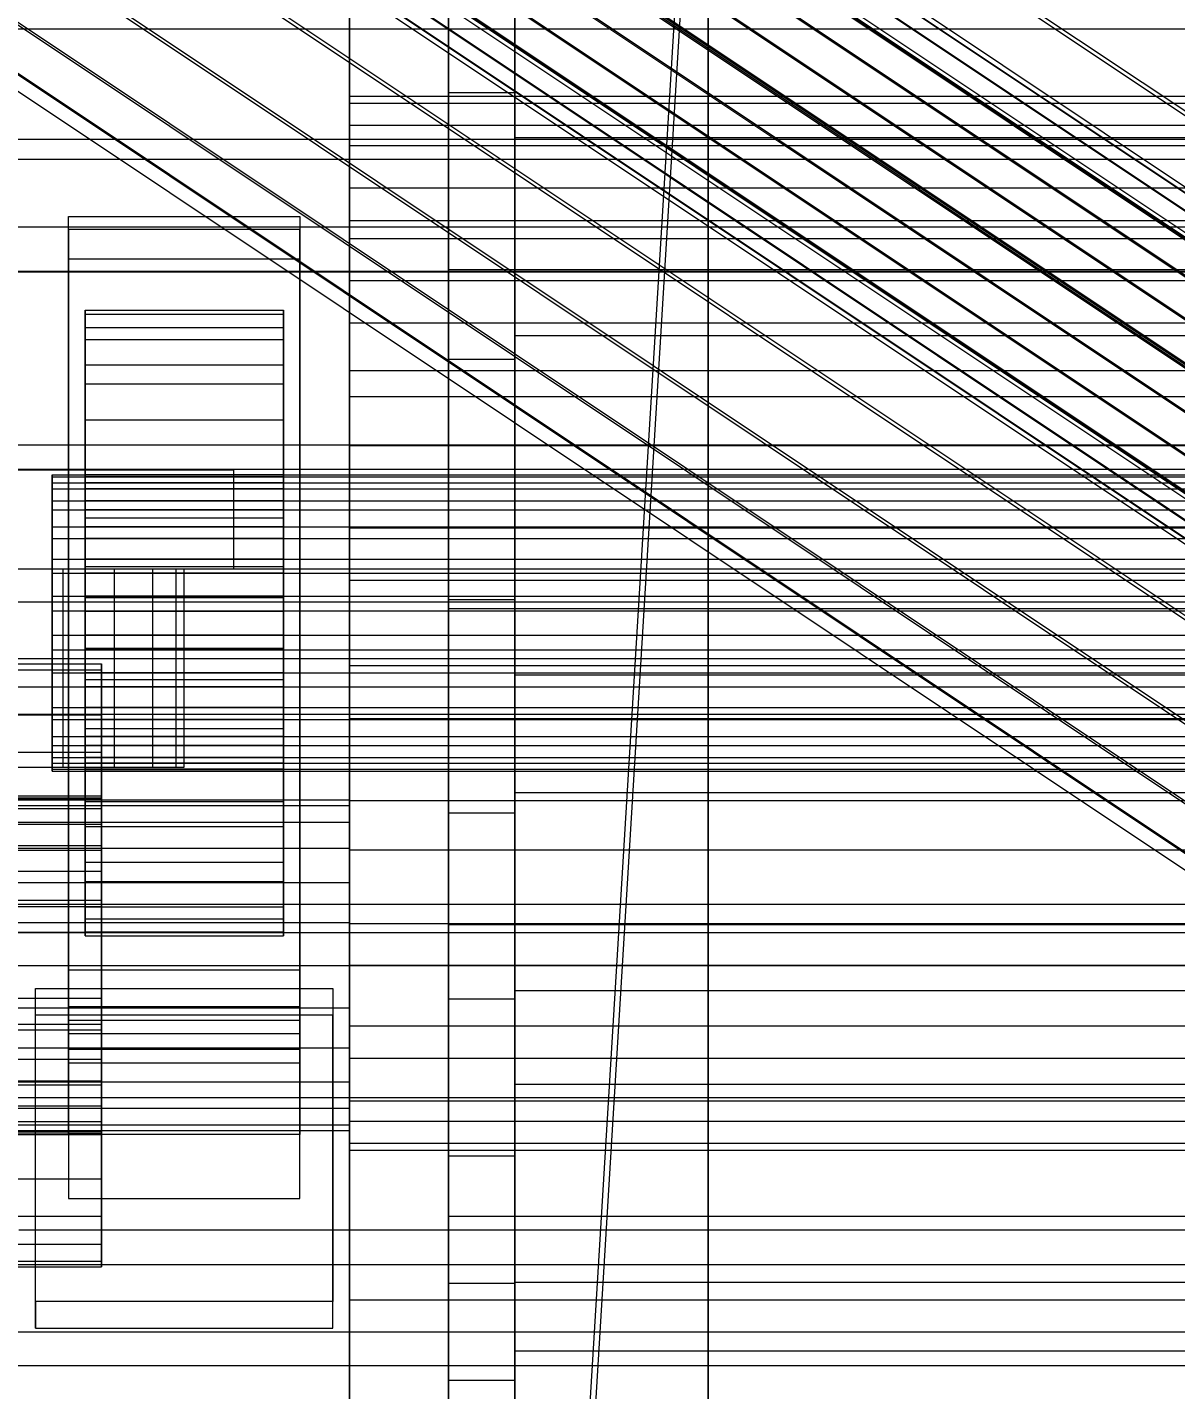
# Model space of a CAD drawing. Header units: millimetres. Extents: x -1970 to 34302, y -80068 to 6837.
# Drawn here: x -269.5 to -200, y -34967.7 to -34885.2 of the extents above; entities that cross this region are included whole.
import ezdxf

# ---------------------------------------------------------------- set-up
doc = ezdxf.new("R2010")
doc.units = ezdxf.units.MM
for name, color, linetype, lineweight in [('COTAS_O', 1, 'Continuous', 0), ('COTAS_P', 1, 'Continuous', 0), ('frontal_briquetadora', 7, 'Continuous', 0), ('frontal_C01', 7, 'Continuous', 0), ('frontal_C02', 7, 'Continuous', 0), ('frontal_C05', 7, 'Continuous', 0), ('frontal_C05-C07', 7, 'Continuous', 0), ('frontal_C07', 7, 'Continuous', 0), ('frontal_mezcladora', 7, 'Continuous', 0), ('frontal_tolva_provisional', 7, 'Continuous', 0)]:
    doc.layers.add(name, color=color, linetype=linetype, lineweight=lineweight)
doc.dimstyles.new('R19_100', dxfattribs={"dimtxt": 250, "dimasz": 150, "dimexe": 150, "dimexo": 80, "dimgap": 100, "dimtad": 1, "dimtih": 1, "dimtoh": 1, "dimdsep": 46, "dimcen": 0.09, "dimadec": 0, "dimazin": 0, "dimtfac": 1, "dimtdec": 4, "dimtofl": 0, "dimtmove": 0, "dimatfit": 3, "dimfxl": 1, "dimtolj": 1, "dimtzin": 0, "dimarcsym": 0})

# ---------------------------------------------------------------- blocks, each defined once
blk = doc.blocks.new('*D38')
at = {"layer": 'COTAS_O', "color": 0, "lineweight": -2, "transparency": 16777216}
for p, q in [((-570, -33700), (200, -33700)), ((50, -34750), (50, -33850)), ((-570, -34900), (200, -34900))]:
    blk.add_line(p, q, dxfattribs=at)
at = {"layer": 'COTAS_O', "color": 0, "transparency": 16777216}
for points in [[(25, -33850), (75, -33850), (50, -33700)], [(25, -34750), (75, -34750), (50, -34900)]]:
    blk.add_solid(points, dxfattribs=at)
at = {"layer": 'Defpoints', "color": 0, "transparency": 16777216}
for p in [(-650, -33700), (50, -33700), (-650, -34900)]:
    blk.add_point(p, dxfattribs=at)
blk = doc.blocks.new('*D39')
at = {"layer": 'COTAS_O', "color": 0, "lineweight": -2, "transparency": 16777216}
for p, q in [((-650, -34820), (-650, -34050)), ((650, -34820), (650, -34050)), ((-500, -34200), (500, -34200))]:
    blk.add_line(p, q, dxfattribs=at)
at = {"layer": 'COTAS_O', "color": 0, "transparency": 16777216}
for points in [[(-500, -34175), (-500, -34225), (-650, -34200)], [(500, -34175), (500, -34225), (650, -34200)]]:
    blk.add_solid(points, dxfattribs=at)
at = {"layer": 'Defpoints', "color": 0, "transparency": 16777216}
for p in [(650, -34200), (-650, -34900), (650, -34900)]:
    blk.add_point(p, dxfattribs=at)
blk = doc.blocks.new('*D42')
at = {"layer": 'COTAS_P', "color": 0, "lineweight": -2, "transparency": 16777216}
for p, q in [((-724, -34900), (46, -34900)), ((-104, -35850), (-104, -35050)), ((-724, -36000), (46, -36000))]:
    blk.add_line(p, q, dxfattribs=at)
at = {"layer": 'COTAS_P', "color": 0, "transparency": 16777216}
for points in [[(-129, -35050), (-79, -35050), (-104, -34900)], [(-129, -35850), (-79, -35850), (-104, -36000)]]:
    blk.add_solid(points, dxfattribs=at)
at = {"layer": 'Defpoints', "color": 0, "transparency": 16777216}
for p in [(-804, -34900), (-104, -34900), (-804, -36000)]:
    blk.add_point(p, dxfattribs=at)

msp = doc.modelspace()

# ---------------------------------------------------------------- linework, layer by layer
at = {"layer": 'frontal_briquetadora'}
for p, q in [((-490, -34940), (340, -34940)), ((-490, -34940), (490, -34940)), ((-1330, -34950), (340, -34950))]:
    msp.add_line(p, q, dxfattribs=at)
at = {"layer": 'frontal_C01'}
for p, q in [((-250, -32681.31), (-250, -35586.788)), ((-250, -35591.549), (-250, -32686.07)), ((-355.53, -34791.077), (-141.731, -34933.755)), ((-355.017, -34791.036), (-141.218, -34933.714)), ((-356.348, -34791.625), (-142.549, -34934.303)), ((-354.844, -34791.506), (-141.045, -34934.184)), ((-357.415, -34792.644), (-143.617, -34935.322)), ((-355.022, -34792.454), (-141.224, -34935.132)), ((-355.541, -34793.816), (-141.742, -34936.494)), ((-358.659, -34794.063), (-144.861, -34936.741)), ((-356.363, -34795.499), (-142.565, -34938.177)), ((-146.196, -34938.465), (-359.995, -34795.787)), ((-341.461, -34795.771), (-157.152, -34918.769)), ((-361.332, -34797.698), (-147.533, -34940.375)), ((-357.434, -34797.389), (-143.635, -34940.066)), ((-358.68, -34799.356), (-144.881, -34942.033)), ((-362.578, -34799.665), (-148.779, -34942.342)), ((-334.981, -34799.823), (-150.672, -34922.821)), ((-360.017, -34801.266), (-146.218, -34943.944)), ((-160.922, -34923.633), (-345.231, -34800.635)), ((-363.648, -34801.554), (-149.85, -34944.232)), ((-364.471, -34803.237), (-150.672, -34945.915)), ((-361.352, -34802.99), (-147.554, -34945.668)), ((-362.596, -34804.409), (-148.798, -34947.087)), ((-364.989, -34804.599), (-151.191, -34947.277)), ((-338.003, -34805.155), (-153.694, -34928.153)), ((-365.168, -34805.547), (-151.369, -34948.225)), ((-364.995, -34806.017), (-151.196, -34948.695)), ((-364.482, -34805.976), (-150.683, -34948.654)), ((-363.664, -34805.428), (-149.865, -34948.106)), ((-349.002, -34806.027), (-164.693, -34929.025)), ((-341.52, -34810.706), (-157.211, -34933.704)), ((-352.519, -34811.578), (-168.21, -34934.576)), ((-345.291, -34816.098), (-160.982, -34939.096)), ((-355.541, -34816.91), (-171.232, -34939.908)), ((-349.061, -34820.962), (-164.752, -34943.961)), ((-357.863, -34821.66), (-173.554, -34944.658)), ((-352.572, -34824.969), (-168.263, -34947.967)), ((-359.326, -34825.504), (-175.016, -34948.502)), ((-359.83, -34828.18), (-175.521, -34951.179)), ((-355.584, -34827.844), (-171.275, -34950.842)), ((-359.341, -34829.506), (-175.032, -34952.504)), ((-357.893, -34829.391), (-173.584, -34952.39)), ((-228.298, -34851.15), (-250, -35207.289)), ((-250, -35213.008), (-228.298, -34856.869)), ((-450, -34891.989), (450, -34891.989))]:
    msp.add_line(p, q, dxfattribs=at)
at = {"layer": 'frontal_C02'}
for p, q in [((-250, -32976.99), (-250, -35767.535)), ((-250, -35772.314), (-250, -32981.769)), ((-228.298, -34756.938), (-228.298, -35041.759)), ((-228.298, -35047.5), (-228.298, -34762.679)), ((-425, -34911.965), (425, -34911.965)), ((425, -34923.441), (-425, -34923.441)), ((425, -34926.812), (-425, -34926.812)), ((-425, -34938.288), (425, -34938.288)), ((-450, -34966.206), (450, -34966.206))]:
    msp.add_line(p, q, dxfattribs=at)
at = {"layer": 'frontal_C05'}
for p, q in [((-250, -34872.867), (-250, -34886.801)), ((-250, -34888.836), (-250, -34877.881)), ((-250, -34880.547), (-250, -34890.078)), ((-250, -34883.839), (-250, -34892.801)), ((-250, -34886.801), (-250, -34897.285)), ((-250, -34895.675), (-250, -34888.836)), ((-250, -34890.078), (-250, -34895.994)), ((-250, -34892.801), (-250, -34897.417)), ((-250, -34898), (-250, -34895.675)), ((-250, -34895.994), (-250, -34898)), ((-250, -34897.285), (-250, -34903.794)), ((-250, -34898), (250, -34898)), ((-250, -34903.794), (-250, -34906)), ((-250, -34906), (250, -34906)), ((-250, -34913.854), (-250, -34906.903)), ((-313, -34912), (-257, -34912)), ((-257, -34918), (-257, -34912)), ((-250, -34926.38), (-250, -34913.854)), ((-313, -34918), (-257, -34918)), ((-271.111, -34918), (-267.322, -34918)), ((-270, -34918), (270, -34918)), ((-267.322, -34918), (-264.213, -34918)), ((-267.322, -34930), (-267.322, -34918)), ((-264.213, -34918), (-261.903, -34918)), ((-264.213, -34930), (-264.213, -34918)), ((-261.903, -34918), (-260.48, -34918)), ((-261.903, -34930), (-261.903, -34918)), ((-260.48, -34918), (-260, -34918)), ((-260.48, -34930), (-260.48, -34918)), ((-260, -34930), (-260, -34918)), ((-295, -34923.75), (-265, -34923.75)), ((-295, -34924.101), (-265, -34924.101)), ((-265, -34924.101), (-265, -34923.75)), ((-265, -34923.75), (-265, -34931.75)), ((-265, -34925.139), (-265, -34924.101)), ((-265, -34924.101), (-265, -34931.947)), ((-295, -34925.139), (-265, -34925.139)), ((-265, -34926.826), (-265, -34925.139)), ((-265, -34925.139), (-265, -34932.53)), ((-250, -34942), (-250, -34926.38)), ((-295, -34926.826), (-265, -34926.826)), ((-265, -34929.095), (-265, -34926.826)), ((-265, -34926.826), (-265, -34933.477)), ((-295, -34929.095), (-265, -34929.095)), ((-265, -34931.861), (-265, -34929.095)), ((-265, -34929.095), (-265, -34934.752)), ((-271.111, -34930), (-267.322, -34930)), ((-267.322, -34930), (-264.213, -34930)), ((-264.213, -34930), (-261.903, -34930)), ((-261.903, -34930), (-260.48, -34930)), ((-260.48, -34930), (-260, -34930)), ((-250, -34932), (-300, -34932)), ((-250, -34932.341), (-300, -34932.341)), ((-265, -34931.75), (-295, -34931.75)), ((-295, -34931.861), (-265, -34931.861)), ((-265, -34931.947), (-295, -34931.947)), ((-265, -34931.75), (-265, -34931.947)), ((-265, -34935.016), (-265, -34931.861)), ((-265, -34931.861), (-265, -34936.305)), ((-265, -34931.947), (-265, -34932.53)), ((-250, -34932.341), (-250, -34932)), ((-250, -34933.34), (-250, -34932.341)), ((-265, -34932.53), (-295, -34932.53)), ((-265, -34932.53), (-265, -34933.477)), ((-250, -34933.34), (-300, -34933.34)), ((-265, -34933.477), (-295, -34933.477)), ((-265, -34933.477), (-265, -34934.752)), ((-250, -34934.929), (-250, -34933.34)), ((-265, -34934.752), (-295, -34934.752)), ((-265, -34934.752), (-265, -34936.305)), ((-250, -34934.929), (-300, -34934.929)), ((-295, -34935.016), (-265, -34935.016)), ((-265, -34938.44), (-265, -34935.016)), ((-265, -34935.016), (-265, -34938.077)), ((-250, -34937), (-250, -34934.929)), ((-265, -34936.305), (-295, -34936.305)), ((-265, -34936.305), (-265, -34938.077)), ((-250, -34937), (-300, -34937)), ((-250, -34939.412), (-250, -34937)), ((-265, -34938.077), (-295, -34938.077)), ((-265, -34938.077), (-265, -34940)), ((-295, -34938.44), (-265, -34938.44)), ((-265, -34942), (-265, -34938.44)), ((-265, -34938.44), (-265, -34940)), ((-250, -34939.412), (-300, -34939.412)), ((-250, -34942), (-250, -34939.412)), ((-265, -34940), (-295, -34940)), ((-265, -34940), (-265, -34942)), ((-300, -34942), (-250, -34942)), ((-295, -34942), (-265, -34942)), ((-265, -34942), (-265, -34945.56)), ((-265, -34944), (-265, -34942)), ((250, -34942), (-250, -34942)), ((-250, -34942), (-250, -34957.62)), ((-250, -34944.588), (-250, -34942)), ((-250, -34944.588), (-300, -34944.588)), ((-265, -34944), (-295, -34944)), ((-265, -34945.56), (-265, -34944)), ((-265, -34945.923), (-265, -34944)), ((-250, -34944.588), (-250, -34947)), ((-295, -34945.56), (-265, -34945.56)), ((-265, -34945.56), (-265, -34948.984)), ((-265, -34945.923), (-295, -34945.923)), ((-265, -34948.984), (-265, -34945.923)), ((-265, -34947.695), (-265, -34945.923)), ((-250, -34947), (-300, -34947)), ((-250, -34947), (-250, -34949.071)), ((-265, -34947.695), (-295, -34947.695)), ((-265, -34952.139), (-265, -34947.695)), ((-265, -34949.248), (-265, -34947.695)), ((-250, -34949.071), (-300, -34949.071)), ((-295, -34948.984), (-265, -34948.984)), ((-265, -34949.248), (-295, -34949.248)), ((-265, -34948.984), (-265, -34952.139)), ((-265, -34954.905), (-265, -34949.248)), ((-265, -34950.523), (-265, -34949.248)), ((-250, -34949.071), (-250, -34950.66)), ((-265, -34950.523), (-295, -34950.523)), ((-265, -34957.174), (-265, -34950.523)), ((-265, -34951.47), (-265, -34950.523)), ((-250, -34950.66), (-300, -34950.66)), ((-250, -34950.66), (-250, -34951.659)), ((-250, -34951.659), (-300, -34951.659)), ((-250, -34952), (-300, -34952)), ((-265, -34951.47), (-295, -34951.47)), ((-265, -34952.053), (-295, -34952.053)), ((-295, -34952.139), (-265, -34952.139)), ((-265, -34958.861), (-265, -34951.47)), ((-265, -34952.053), (-265, -34951.47)), ((-265, -34959.899), (-265, -34952.053)), ((-265, -34952.25), (-265, -34952.053)), ((-265, -34952.139), (-265, -34954.905)), ((-250, -34951.659), (-250, -34952)), ((-265, -34952.25), (-295, -34952.25)), ((-265, -34960.25), (-265, -34952.25)), ((-295, -34954.905), (-265, -34954.905)), ((-265, -34954.905), (-265, -34957.174)), ((-295, -34957.174), (-265, -34957.174)), ((-265, -34957.174), (-265, -34958.861)), ((-250, -34957.62), (-250, -34970.146)), ((-270, -34958), (270, -34958)), ((-295, -34958.861), (-265, -34958.861)), ((-265, -34958.861), (-265, -34959.899)), ((-295, -34959.899), (-265, -34959.899)), ((-295, -34960.25), (-265, -34960.25)), ((-265, -34959.899), (-265, -34960.25))]:
    msp.add_line(p, q, dxfattribs=at)
at = {"layer": 'frontal_C05-C07'}
for p, q in [((-244, -34831.89), (-244, -34899.89)), ((-240, -34899.89), (-240, -34831.89)), ((-244, -34852.421), (-244, -34920.421)), ((-240, -34920.421), (-240, -34852.421)), ((-240, -34870), (-240, -34891.89)), ((-244, -34871.538), (-244, -34939.538)), ((-244, -34871.538), (-244, -34889.188)), ((-240, -34939.538), (-240, -34871.538)), ((-240, -34889.188), (-240, -34871.538)), ((-244, -34899.89), (-244, -34878)), ((-240, -34899.89), (-240, -34878)), ((-240, -34903.89), (-240, -34882)), ((-244, -34889.188), (-244, -34957.188)), ((-240, -34889.188), (-244, -34889.188)), ((-244, -34889.188), (-244, -34905.316)), ((-240, -34957.188), (-240, -34889.188)), ((-240, -34905.316), (-240, -34889.188)), ((-240, -34891.89), (240, -34891.89)), ((-240, -34891.89), (-240, -34899.89)), ((-240, -34891.89), (-240, -34912.421)), ((-240, -34899.89), (-244, -34899.89)), ((-244, -34920.421), (-244, -34899.89)), ((240, -34899.89), (-240, -34899.89)), ((-240, -34899.89), (-240, -34903.89)), ((-240, -34920.421), (-240, -34899.89)), ((240, -34903.89), (-240, -34903.89)), ((-240, -34924.421), (-240, -34903.89)), ((-244, -34905.316), (-244, -34973.316)), ((-240, -34905.316), (-244, -34905.316)), ((-244, -34905.316), (-244, -34919.87)), ((-240, -34973.316), (-240, -34905.316)), ((-240, -34919.87), (-240, -34905.316)), ((-240, -34912.421), (240, -34912.421)), ((-240, -34912.421), (-240, -34920.421)), ((-240, -34912.421), (-240, -34931.538)), ((-244, -34919.87), (-244, -34987.87)), ((-240, -34919.87), (-244, -34919.87)), ((-244, -34919.87), (-244, -34932.793)), ((-240, -34987.87), (-240, -34919.87)), ((-240, -34932.793), (-240, -34919.87)), ((-240, -34920.421), (-244, -34920.421)), ((-244, -34939.538), (-244, -34920.421)), ((240, -34920.421), (-240, -34920.421)), ((-240, -34920.421), (-240, -34924.421)), ((-240, -34939.538), (-240, -34920.421)), ((240, -34924.421), (-240, -34924.421)), ((-240, -34943.538), (-240, -34924.421)), ((-240, -34931.538), (240, -34931.538)), ((-240, -34931.538), (-240, -34939.538)), ((-240, -34931.538), (-240, -34949.188)), ((-244, -34932.793), (-244, -35000.793)), ((-240, -34932.793), (-244, -34932.793)), ((-244, -34932.793), (-244, -34944.034)), ((-240, -35000.793), (-240, -34932.793)), ((-240, -34944.034), (-240, -34932.793)), ((-240, -34939.538), (-244, -34939.538)), ((-244, -34957.188), (-244, -34939.538)), ((240, -34939.538), (-240, -34939.538)), ((-240, -34939.538), (-240, -34943.538)), ((-240, -34957.188), (-240, -34939.538)), ((240, -34943.538), (-240, -34943.538)), ((-240, -34961.188), (-240, -34943.538)), ((-244, -34944.034), (-244, -35012.034)), ((-240, -34944.034), (-244, -34944.034)), ((-244, -34944.034), (-244, -34953.537)), ((-240, -35012.034), (-240, -34944.034)), ((-240, -34953.537), (-240, -34944.034)), ((-240, -34949.188), (240, -34949.188)), ((-240, -34949.188), (-240, -34957.188)), ((-240, -34949.188), (-240, -34965.316)), ((-244, -34953.537), (-244, -35021.537)), ((-240, -34953.537), (-244, -34953.537)), ((-244, -34953.537), (-244, -34961.25)), ((-240, -35021.537), (-240, -34953.537)), ((-240, -34961.25), (-240, -34953.537)), ((-240, -34957.188), (-244, -34957.188)), ((-244, -34973.316), (-244, -34957.188)), ((240, -34957.188), (-240, -34957.188)), ((-240, -34957.188), (-240, -34961.188)), ((-240, -34973.316), (-240, -34957.188)), ((-244, -34961.25), (-244, -35029.25)), ((-240, -34961.25), (-244, -34961.25)), ((-244, -34961.25), (-244, -34967.116)), ((240, -34961.188), (-240, -34961.188)), ((-240, -34977.316), (-240, -34961.188)), ((-240, -35029.25), (-240, -34961.25)), ((-240, -34967.116), (-240, -34961.25)), ((-240, -34965.316), (240, -34965.316)), ((-240, -34965.316), (-240, -34973.316)), ((-240, -34965.316), (-240, -34979.87)), ((-244, -34967.116), (-244, -35035.116)), ((-240, -34967.116), (-244, -34967.116)), ((-244, -34967.116), (-244, -34971.084)), ((-240, -35035.116), (-240, -34967.116)), ((-240, -34971.084), (-240, -34967.116))]:
    msp.add_line(p, q, dxfattribs=at)
at = {"layer": 'frontal_C07'}
for p, q in [((-250, -34889.381), (-250, -34810.531)), ((-250, -34874.757), (-250, -35224.757)), ((-250, -35229.741), (-250, -34879.741)), ((-250, -34962.251), (-250, -34883.401)), ((-250, -34883.401), (-250, -34889.381)), ((350, -34885.338), (-350, -34885.338)), ((-250, -34968.232), (-250, -34889.381)), ((-250, -34889.381), (0, -34889.381)), ((-250, -34891.134), (-250, -34889.381)), ((-250, -34889.381), (-250, -34889.802)), ((-250, -34889.381), (250, -34889.381)), ((-250, -34889.802), (-250, -34892.367)), ((-250, -34889.802), (250, -34889.802)), ((-250, -34894.942), (-250, -34891.134)), ((-250, -34891.134), (250, -34891.134)), ((-250, -34892.367), (-250, -34896.903)), ((-250, -34892.367), (250, -34892.367)), ((350, -34893.211), (-350, -34893.211)), ((-250, -34900.544), (-250, -34894.942)), ((-250, -34894.942), (250, -34894.942)), ((-267, -34897.467), (-267, -34896.662)), ((-267, -34896.662), (-253, -34896.662)), ((-267, -34944.507), (-267, -34896.662)), ((-253, -34896.662), (-253, -34897.467)), ((-253, -34896.662), (-253, -34944.507)), ((-250, -34896.903), (-250, -34903.099)), ((-250, -34896.903), (250, -34896.903)), ((-350, -34897.299), (350, -34897.299)), ((-253, -34897.467), (-267, -34897.467)), ((-267, -34897.467), (-267, -34945.311)), ((-253, -34945.311), (-253, -34897.467)), ((-267, -34900.042), (-267, -34899.237)), ((-267, -34899.237), (-253, -34899.237)), ((-267, -34947.081), (-267, -34899.237)), ((-253, -34899.237), (-253, -34900.042)), ((-253, -34899.237), (-253, -34947.081)), ((-253, -34900.042), (-267, -34900.042)), ((-267, -34900.042), (-267, -34947.886)), ((-253, -34947.886), (-253, -34900.042)), ((-250, -34907.559), (-250, -34900.544)), ((-250, -34900.544), (250, -34900.544)), ((-266, -34912.307), (-266, -34902.339)), ((-266, -34902.339), (-266, -34902.589)), ((-266, -34902.339), (-254, -34902.339)), ((-266, -34903.38), (-266, -34902.339)), ((-266, -34912.425), (-266, -34902.589)), ((-266, -34902.589), (-266, -34904.112)), ((-266, -34902.589), (-254, -34902.589)), ((-254, -34902.589), (-254, -34902.339)), ((-254, -34902.339), (-254, -34912.307)), ((-254, -34902.339), (-254, -34903.38)), ((-254, -34904.112), (-254, -34902.589)), ((-254, -34902.589), (-254, -34912.425)), ((-266, -34912.8), (-266, -34903.38)), ((-266, -34903.38), (-254, -34903.38)), ((-266, -34905.641), (-266, -34903.38)), ((-254, -34903.38), (-254, -34912.8)), ((-254, -34903.38), (-254, -34905.641)), ((-250, -34903.099), (-250, -34910.535)), ((-250, -34903.099), (250, -34903.099)), ((-266, -34913.146), (-266, -34904.112)), ((-266, -34904.112), (-266, -34906.805)), ((-266, -34904.112), (-254, -34904.112)), ((-254, -34906.805), (-254, -34904.112)), ((-254, -34904.112), (-254, -34913.146)), ((-266, -34913.87), (-266, -34905.641)), ((-266, -34905.641), (-254, -34905.641)), ((-266, -34908.967), (-266, -34905.641)), ((-254, -34905.641), (-254, -34913.87)), ((-254, -34905.641), (-254, -34908.967)), ((-266, -34914.422), (-266, -34906.805)), ((-266, -34906.805), (-266, -34910.484)), ((-266, -34906.805), (-254, -34906.805)), ((-254, -34910.484), (-254, -34906.805)), ((-254, -34906.805), (-254, -34914.422)), ((-250, -34915.509), (-250, -34907.559)), ((-250, -34907.559), (250, -34907.559)), ((-266, -34915.446), (-266, -34908.967)), ((-266, -34908.967), (-254, -34908.967)), ((-266, -34913.132), (-266, -34908.967)), ((-254, -34908.967), (-254, -34915.446)), ((-254, -34908.967), (-254, -34913.132)), ((-266, -34916.165), (-266, -34910.484)), ((-266, -34910.484), (-266, -34914.899)), ((-266, -34910.484), (-254, -34910.484)), ((-254, -34914.899), (-254, -34910.484)), ((-254, -34910.484), (-254, -34916.165)), ((-250, -34910.535), (-250, -34918.703)), ((-250, -34910.535), (250, -34910.535)), ((-268, -34912.8), (-268, -34912.307)), ((-268, -34912.307), (-268, -34912.425)), ((-268, -34912.307), (268, -34912.307)), ((-268, -34912.425), (-268, -34913.146)), ((-268, -34912.425), (268, -34912.425)), ((-266, -34912.425), (-266, -34912.307)), ((-254, -34912.307), (-266, -34912.307)), ((-266, -34912.307), (-266, -34912.8)), ((-266, -34913.146), (-266, -34912.425)), ((-254, -34912.425), (-266, -34912.425)), ((-254, -34912.307), (-254, -34912.425)), ((-254, -34912.8), (-254, -34912.307)), ((-254, -34912.425), (-254, -34913.146)), ((-268, -34913.87), (-268, -34912.8)), ((-268, -34912.8), (268, -34912.8)), ((-268, -34913.146), (-268, -34914.422)), ((-268, -34913.146), (268, -34913.146)), ((-254, -34912.8), (-266, -34912.8)), ((-266, -34912.8), (-266, -34913.87)), ((-266, -34917.419), (-266, -34913.132)), ((-266, -34913.132), (-254, -34913.132)), ((-266, -34917.852), (-266, -34913.132)), ((-266, -34914.422), (-266, -34913.146)), ((-254, -34913.146), (-266, -34913.146)), ((-254, -34913.87), (-254, -34912.8)), ((-254, -34913.132), (-254, -34917.419)), ((-254, -34913.132), (-254, -34917.852)), ((-254, -34913.146), (-254, -34914.422)), ((-268, -34915.446), (-268, -34913.87)), ((-268, -34913.87), (268, -34913.87)), ((-254, -34913.87), (-266, -34913.87)), ((-266, -34913.87), (-266, -34915.446)), ((-254, -34915.446), (-254, -34913.87)), ((-268, -34914.422), (-268, -34916.165)), ((-268, -34914.422), (268, -34914.422)), ((-266, -34916.165), (-266, -34914.422)), ((-254, -34914.422), (-266, -34914.422)), ((-266, -34918.256), (-266, -34914.899)), ((-266, -34914.899), (-266, -34919.749)), ((-266, -34914.899), (-254, -34914.899)), ((-254, -34914.422), (-254, -34916.165)), ((-254, -34919.749), (-254, -34914.899)), ((-254, -34914.899), (-254, -34918.256)), ((-268, -34917.419), (-268, -34915.446)), ((-268, -34915.446), (268, -34915.446)), ((-254, -34915.446), (-266, -34915.446)), ((-266, -34915.446), (-266, -34917.419)), ((-254, -34917.419), (-254, -34915.446)), ((-250, -34923.852), (-250, -34915.509)), ((-250, -34915.509), (250, -34915.509)), ((-268, -34916.165), (-268, -34918.256)), ((-268, -34916.165), (268, -34916.165)), ((-266, -34918.256), (-266, -34916.165)), ((-254, -34916.165), (-266, -34916.165)), ((-254, -34916.165), (-254, -34918.256)), ((-268, -34919.655), (-268, -34917.419)), ((-268, -34917.419), (268, -34917.419)), ((-254, -34917.419), (-266, -34917.419)), ((-266, -34917.419), (-266, -34919.655)), ((-254, -34919.655), (-254, -34917.419)), ((-268, -34918.256), (-268, -34920.553)), ((-268, -34918.256), (268, -34918.256)), ((-266, -34919.655), (-266, -34917.852)), ((-266, -34917.852), (-254, -34917.852)), ((-266, -34922.806), (-266, -34917.852)), ((-266, -34920.553), (-266, -34918.256)), ((-254, -34918.256), (-266, -34918.256)), ((-254, -34917.852), (-254, -34919.655)), ((-254, -34917.852), (-254, -34922.806)), ((-254, -34918.256), (-254, -34920.553)), ((-250, -34918.703), (-250, -34927.046)), ((250, -34918.703), (-250, -34918.703)), ((-268, -34922.001), (-268, -34919.655)), ((-268, -34919.655), (268, -34919.655)), ((-254, -34919.655), (-266, -34919.655)), ((-266, -34919.655), (-266, -34922.001)), ((-266, -34919.749), (-266, -34920.553)), ((-254, -34919.749), (-266, -34919.749)), ((-266, -34919.749), (-266, -34924.702)), ((-254, -34922.001), (-254, -34919.655)), ((-254, -34920.553), (-254, -34919.749)), ((-254, -34924.702), (-254, -34919.749)), ((-268, -34920.553), (-268, -34922.9)), ((268, -34920.553), (-268, -34920.553)), ((-266, -34920.553), (-254, -34920.553)), ((-266, -34922.9), (-266, -34920.553)), ((-254, -34920.553), (-254, -34922.9)), ((-268, -34924.299), (-268, -34922.001)), ((-268, -34922.001), (268, -34922.001)), ((-266, -34922.001), (-266, -34922.806)), ((-254, -34922.001), (-266, -34922.001)), ((-266, -34922.001), (-266, -34924.299)), ((-254, -34922.806), (-254, -34922.001)), ((-254, -34924.299), (-254, -34922.001)), ((-268, -34922.9), (-268, -34925.136)), ((-268, -34922.9), (268, -34922.9)), ((-266, -34922.806), (-254, -34922.806)), ((-266, -34927.656), (-266, -34922.806)), ((-266, -34925.136), (-266, -34922.9)), ((-266, -34922.9), (-266, -34924.702)), ((-254, -34922.9), (-266, -34922.9)), ((-254, -34922.806), (-254, -34927.656)), ((-254, -34924.702), (-254, -34922.9)), ((-254, -34922.9), (-254, -34925.136)), ((-250, -34932.02), (-250, -34923.852)), ((-250, -34923.852), (250, -34923.852)), ((-268, -34926.39), (-268, -34924.299)), ((-268, -34924.299), (268, -34924.299)), ((-266, -34924.299), (-266, -34927.656)), ((-254, -34924.299), (-266, -34924.299)), ((-266, -34924.299), (-266, -34926.39)), ((-266, -34924.702), (-266, -34929.423)), ((-266, -34924.702), (-254, -34924.702)), ((-254, -34927.656), (-254, -34924.299)), ((-254, -34926.39), (-254, -34924.299)), ((-254, -34929.423), (-254, -34924.702)), ((-268, -34925.136), (-268, -34927.109)), ((-268, -34925.136), (268, -34925.136)), ((-266, -34927.109), (-266, -34925.136)), ((-266, -34925.136), (-266, -34929.423)), ((-254, -34925.136), (-266, -34925.136)), ((-254, -34929.423), (-254, -34925.136)), ((-254, -34925.136), (-254, -34927.109)), ((-268, -34928.133), (-268, -34926.39)), ((-268, -34926.39), (268, -34926.39)), ((-266, -34926.39), (-266, -34932.07)), ((-254, -34926.39), (-266, -34926.39)), ((-266, -34926.39), (-266, -34928.133)), ((-254, -34932.07), (-254, -34926.39)), ((-254, -34928.133), (-254, -34926.39)), ((-268, -34927.109), (-268, -34928.684)), ((-268, -34927.109), (268, -34927.109)), ((-266, -34928.684), (-266, -34927.109)), ((-266, -34927.109), (-266, -34933.588)), ((-254, -34927.109), (-266, -34927.109)), ((-254, -34933.588), (-254, -34927.109)), ((-254, -34927.109), (-254, -34928.684)), ((-250, -34927.046), (-250, -34934.996)), ((-250, -34927.046), (250, -34927.046)), ((-268, -34929.408), (-268, -34928.133)), ((-268, -34928.133), (268, -34928.133)), ((-266, -34927.656), (-254, -34927.656)), ((-266, -34932.07), (-266, -34927.656)), ((-266, -34928.133), (-266, -34935.75)), ((-254, -34928.133), (-266, -34928.133)), ((-266, -34928.133), (-266, -34929.408)), ((-254, -34927.656), (-254, -34932.07)), ((-254, -34935.75), (-254, -34928.133)), ((-254, -34929.408), (-254, -34928.133)), ((-268, -34928.684), (-268, -34929.755)), ((-268, -34928.684), (268, -34928.684)), ((-266, -34929.755), (-266, -34928.684)), ((-266, -34928.684), (-266, -34936.914)), ((-254, -34928.684), (-266, -34928.684)), ((-254, -34936.914), (-254, -34928.684)), ((-254, -34928.684), (-254, -34929.755)), ((-268, -34930.13), (-268, -34929.408)), ((-268, -34929.408), (268, -34929.408)), ((-268, -34929.755), (-268, -34930.248)), ((-268, -34929.755), (268, -34929.755)), ((-266, -34929.408), (-266, -34938.443)), ((-254, -34929.408), (-266, -34929.408)), ((-266, -34929.408), (-266, -34930.13)), ((-266, -34929.423), (-266, -34933.588)), ((-266, -34929.423), (-254, -34929.423)), ((-266, -34930.248), (-266, -34929.755)), ((-266, -34929.755), (-266, -34939.175)), ((-254, -34929.755), (-266, -34929.755)), ((-254, -34938.443), (-254, -34929.408)), ((-254, -34930.13), (-254, -34929.408)), ((-254, -34933.588), (-254, -34929.423)), ((-254, -34939.175), (-254, -34929.755)), ((-254, -34929.755), (-254, -34930.248)), ((-268, -34930.248), (-268, -34930.13)), ((-268, -34930.13), (268, -34930.13)), ((-268, -34930.248), (268, -34930.248)), ((-266, -34930.13), (-266, -34939.966)), ((-254, -34930.13), (-266, -34930.13)), ((-266, -34930.13), (-266, -34930.248)), ((-266, -34930.248), (-266, -34940.216)), ((-254, -34930.248), (-266, -34930.248)), ((-254, -34939.966), (-254, -34930.13)), ((-254, -34930.248), (-254, -34930.13)), ((-254, -34940.216), (-254, -34930.248)), ((-266, -34932.07), (-254, -34932.07)), ((-266, -34935.75), (-266, -34932.07)), ((-254, -34932.07), (-254, -34935.75)), ((-250, -34939.455), (-250, -34932.02)), ((-250, -34932.02), (250, -34932.02)), ((-266, -34933.588), (-266, -34936.914)), ((-266, -34933.588), (-254, -34933.588)), ((-254, -34936.914), (-254, -34933.588)), ((-250, -34934.996), (-250, -34942.011)), ((-250, -34934.996), (250, -34934.996)), ((-266, -34935.75), (-254, -34935.75)), ((-266, -34938.443), (-266, -34935.75)), ((-254, -34935.75), (-254, -34938.443)), ((-266, -34936.914), (-266, -34939.175)), ((-266, -34936.914), (-254, -34936.914)), ((-254, -34939.175), (-254, -34936.914)), ((-266, -34938.443), (-254, -34938.443)), ((-266, -34939.966), (-266, -34938.443)), ((-254, -34938.443), (-254, -34939.966)), ((-266, -34939.175), (-266, -34940.216)), ((-266, -34939.175), (-254, -34939.175)), ((-254, -34940.216), (-254, -34939.175)), ((-250, -34945.652), (-250, -34939.455)), ((-250, -34939.455), (250, -34939.455)), ((-266, -34939.966), (-254, -34939.966)), ((-266, -34940.216), (-266, -34939.966)), ((-266, -34940.216), (-254, -34940.216)), ((-254, -34939.966), (-254, -34940.216)), ((-267, -34946.134), (-267, -34942.272)), ((-267, -34942.272), (-253, -34942.272)), ((-267, -34952.239), (-267, -34942.272)), ((-253, -34942.272), (-253, -34946.134)), ((-253, -34942.272), (-253, -34952.239)), ((-250, -34942.011), (-250, -34947.613)), ((-250, -34942.011), (250, -34942.011)), ((-269, -34945.007), (-269, -34943.398)), ((-269, -34943.398), (-251, -34943.398)), ((-269, -34962.337), (-269, -34943.398)), ((-251, -34943.398), (-251, -34945.007)), ((-251, -34943.398), (-251, -34962.337)), ((-253, -34944.507), (-267, -34944.507)), ((-267, -34944.507), (-267, -34945.311)), ((-253, -34945.311), (-253, -34944.507)), ((-251, -34945.007), (-269, -34945.007)), ((-269, -34963.946), (-269, -34945.007)), ((-267, -34945.311), (-253, -34945.311)), ((-251, -34963.946), (-251, -34945.007)), ((-253, -34946.134), (-267, -34946.134)), ((-267, -34946.134), (-267, -34956.101)), ((-253, -34956.101), (-253, -34946.134)), ((-250, -34950.188), (-250, -34945.652)), ((-250, -34945.652), (250, -34945.652)), ((-253, -34947.081), (-267, -34947.081)), ((-267, -34947.081), (-267, -34947.886)), ((-253, -34947.886), (-253, -34947.081)), ((-267, -34947.886), (-253, -34947.886)), ((-250, -34947.613), (-250, -34951.42)), ((-250, -34947.613), (250, -34947.613)), ((-250, -34952.753), (-250, -34950.188)), ((-250, -34950.188), (250, -34950.188)), ((-250, -34951.42), (-250, -34953.174)), ((-250, -34951.42), (250, -34951.42)), ((-253, -34952.239), (-267, -34952.239)), ((-267, -34952.239), (-267, -34956.101)), ((-253, -34956.101), (-253, -34952.239)), ((-250, -34953.174), (-250, -34952.753)), ((-250, -34952.753), (250, -34952.753)), ((-250, -34953.174), (250, -34953.174)), ((-267, -34956.101), (-253, -34956.101)), ((-350, -34960.101), (350, -34960.101)), ((-251, -34962.337), (-269, -34962.337)), ((-269, -34962.337), (-269, -34963.946)), ((-251, -34963.946), (-251, -34962.337)), ((-250, -35041.102), (-250, -34962.251)), ((0, -34962.251), (-250, -34962.251)), ((-250, -34962.251), (-250, -34968.232)), ((350, -34964.188), (-350, -34964.188)), ((-269, -34963.946), (-251, -34963.946))]:
    msp.add_line(p, q, dxfattribs=at)
at = {"layer": 'frontal_mezcladora'}
for p, q in [((-750, -34900), (750, -34900)), ((-600, -34900), (600, -34900)), ((-750, -34910.5), (750, -34910.5))]:
    msp.add_line(p, q, dxfattribs=at)
at = {"layer": 'frontal_tolva_provisional'}
for p, q in [((-824, -34900), (824, -34900)), ((-804, -34900), (804, -34900)), ((-824, -34920), (824, -34920))]:
    msp.add_line(p, q, dxfattribs=at)

# ---------------------------------------------------------------- dimensions: what is measured, and where the dimension line sits
at = {"layer": 'COTAS_O'}
for p2, distance, picture, middle in [((-650, -33700), -700, '*D38', (50, -34300)), ((650, -34900), 700, '*D39', (0, -34200))]:
    dim = msp.add_aligned_dim(p1=(-650, -34900), p2=p2, distance=distance, text='<> O', dimstyle='R19_100', dxfattribs=at)
    dim.commit()
    dim.dimension.update_dxf_attribs({"geometry": picture, "text_midpoint": middle})
at = {"layer": 'COTAS_P'}
dim = msp.add_aligned_dim(p1=(-804, -36000), p2=(-804, -34900), distance=-700, text='<> P', dimstyle='R19_100', dxfattribs=at)
dim.commit()
dim.dimension.update_dxf_attribs({"geometry": '*D42', "text_midpoint": (-104, -35450)})

doc.saveas('drawing.dxf')
